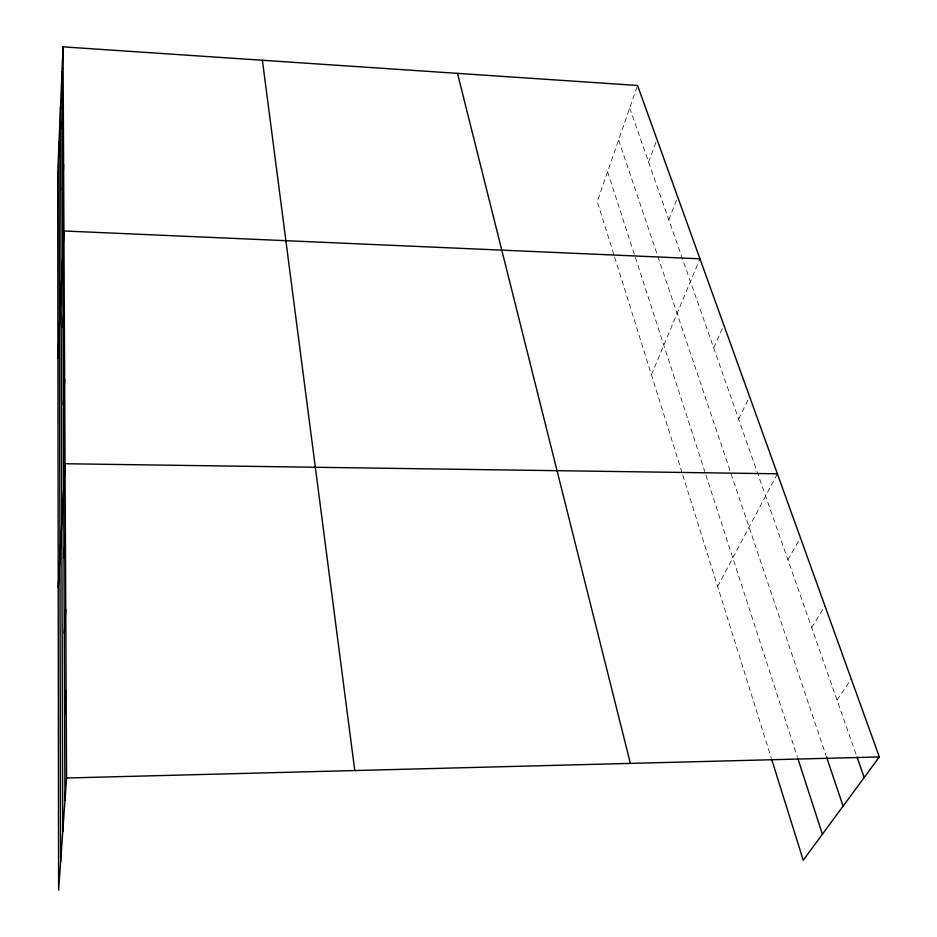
<?xml version="1.0" encoding="UTF-8"?>
<svg xmlns="http://www.w3.org/2000/svg" width="937" height="937" viewBox="0 0 937 937"><rect width="100%" height="100%" fill="white"/><g stroke="black" fill="none" stroke-linecap="round" stroke-linejoin="round"><path stroke-width="0.7" stroke-dasharray="4.68 3.51" d="M637.078 86.801L597.256 201.56L614.192 255.696M648.603 162.113L656.966 139.39M668.819 219.797L677.72 197.039M651.426 374.8L699.962 258.811M713.666 347.826L723.856 325.162M738.637 419.12L749.588 396.62M717.637 586.527L777.37 473.794M787.912 559.776L800.421 537.803M811.676 627.638L824.982 606.028M837.046 700.056L851.229 678.915M629.687 108.106L856.559 755.761M618.619 140.023L826.036 755.527M607.598 171.776L705.432 473.525M705.889 474.907L797.387 757.119M614.613 257.066L682.335 473.642M682.768 475.024L771.198 757.81"/><path stroke-width="1.41" d="M63.037 46.85L57.672 174.048L58.609 890.15L66.562 778.015L63.037 46.85L637.547 85.466L879.328 756.944L803.232 860.236L771.631 759.193M62.229 128.826L63.318 103.796M62.474 190.106L63.611 165.006M57.918 358.473L63.927 230.97L699.962 258.811M63.037 327.329L64.266 302.276M63.353 404.491L64.641 379.602M58.211 587.628L65.051 463.733L777.37 473.794M63.974 558.265L65.379 534.008M64.278 633.225L65.742 609.401M64.606 713.748L66.14 690.51M66.562 778.015L879.328 756.944M857.039 757.119L864.183 777.499M826.493 756.885L843.089 806.125M797.844 758.513L822.393 834.223M457.49 73.367L630.378 763.397M262.407 60.249L354.772 770.542M61.994 71.762L64.958 800.503M60.518 106.771L62.756 831.681M59.043 141.534L60.6 862.122"/></g></svg>
